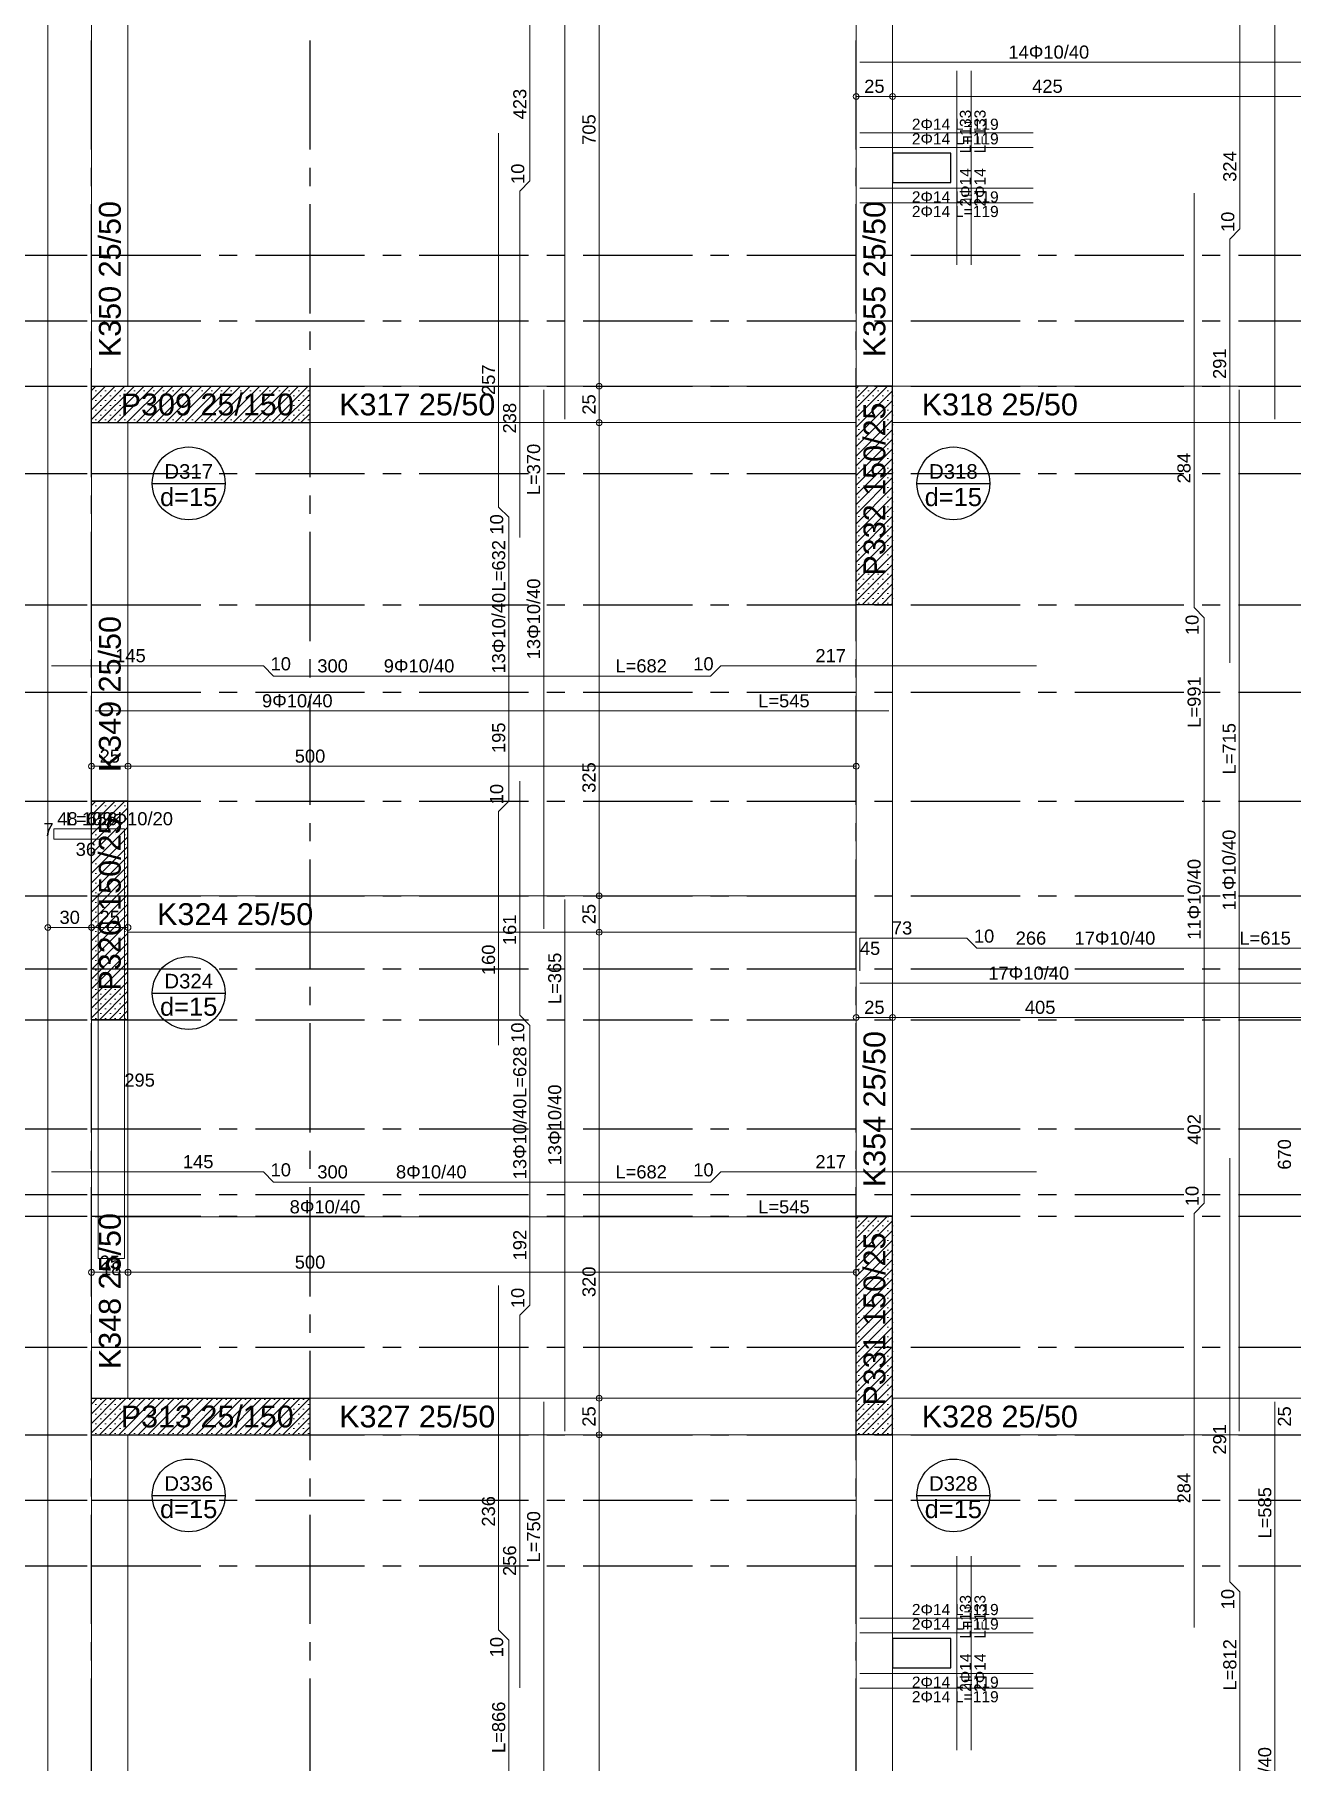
# Model space of a CAD drawing. Header units: millimetres. Extents: x 2232 to 85269, y -3593 to 5869.
# Drawn here: x 61005 to 61868, y 3523 to 4709 of the extents above; entities that cross this region are included whole.
import ezdxf

# ---------------------------------------------------------------- set-up
doc = ezdxf.new("R2010")
doc.units = ezdxf.units.MM
doc.linetypes.add('CENTER2', pattern=[112.5, 75, -12.5, 12.5, -12.5])
doc.linetypes.add('DASHDOT2', pattern=[12.7, 6.35, -3.175, 0, -3.175])
doc.layers.add('aks', color=251, linetype='DASHDOT2', lineweight=35)
for name, color, linetype in [('Donatı Topl. Uzun. Yazısı', 7, 'Continuous'), ('Donatı Uz. Yazısı', 7, 'Continuous'), ('Donatı Yazısı', 7, 'Continuous'), ('Donatı Çizgisi', 7, 'Continuous'), ('Döşeme', 7, 'Continuous'), ('Döşeme Boşluğu', 7, 'Continuous'), ('Kiriş', 7, 'Continuous'), ('Panel', 7, 'Continuous'), ('Standart', 7, 'Continuous'), ('Statik Döşeme Kenarı', 7, 'Continuous'), ('Ölçülendirme', 7, 'Continuous')]:
    doc.layers.add(name, color=color, linetype=linetype)
doc.styles.add('arial_1_18', font='arial.ttf', dxfattribs={"height": 0.2})
pattern_1 = [(45, (0, 0), (-3.314563, 3.314563), []), (45, (3.3146, 0), (-3.314563, 3.314563), [0, -4.6875])]

# ---------------------------------------------------------------- blocks, each defined once
blk = doc.blocks.new('IDE612Entity5186')
at = {"layer": 'Döşeme', "color": 117, "linetype": 'Continuous', "lineweight": -3}
blk.add_lwpolyline([(566.7, 763.3), (616.7, 763.3)], dxfattribs=at)
blk.add_circle((591.7, 763.3), 25, dxfattribs=at)
at = {"layer": 'Döşeme', "color": 178, "linetype": 'Continuous', "lineweight": -3, "style": 'arial_1_18'}
blk.add_text('D328', height=10, dxfattribs=at).set_placement((575, 766.5))
at = {"layer": 'Döşeme', "color": 164, "linetype": 'Continuous', "lineweight": -3, "style": 'arial_1_18'}
blk.add_text('d=15', height=12.5, dxfattribs=at).set_placement((572, 747.7))
blk = doc.blocks.new('IDE612Entity5191')
at = {"layer": 'Döşeme', "color": 117, "linetype": 'Continuous', "lineweight": -3}
blk.add_lwpolyline([(41.7, 763.3), (91.7, 763.3)], dxfattribs=at)
blk.add_circle((66.7, 763.3), 25, dxfattribs=at)
at = {"layer": 'Döşeme', "color": 178, "linetype": 'Continuous', "lineweight": -3, "style": 'arial_1_18'}
blk.add_text('D336', height=10, dxfattribs=at).set_placement((50, 766.5))
at = {"layer": 'Döşeme', "color": 164, "linetype": 'Continuous', "lineweight": -3, "style": 'arial_1_18'}
blk.add_text('d=15', height=12.5, dxfattribs=at).set_placement((47, 747.7))
blk = doc.blocks.new('IDE612Entity5264')
at = {"layer": 'aks', "color": 251, "linetype": 'CENTER2', "lineweight": -3}
blk.add_lwpolyline([(525, 0), (525, 2330)], dxfattribs=at)
blk = doc.blocks.new('IDE612Entity5269')
at = {"layer": 'aks', "color": 251, "linetype": 'CENTER2', "lineweight": -3}
blk.add_lwpolyline([(-528, 1240), (0, 1240)], dxfattribs=at)
blk = doc.blocks.new('IDE612Entity5271')
at = {"layer": 'aks', "color": 251, "linetype": 'CENTER2', "lineweight": -3}
blk.add_lwpolyline([(0, 1240), (3260, 1240)], dxfattribs=at)
blk = doc.blocks.new('IDE612Entity5276')
at = {"layer": 'aks', "color": 251, "linetype": 'CENTER2', "lineweight": -3}
blk.add_lwpolyline([(-528, 1090), (0, 1090)], dxfattribs=at)
blk = doc.blocks.new('IDE612Entity5278')
at = {"layer": 'aks', "color": 251, "linetype": 'CENTER2', "lineweight": -3}
blk.add_lwpolyline([(0, 1090), (3260, 1090)], dxfattribs=at)
blk = doc.blocks.new('IDE612Entity5283')
at = {"layer": 'aks', "color": 251, "linetype": 'CENTER2', "lineweight": -3}
blk.add_lwpolyline([(-528, 865), (0, 865)], dxfattribs=at)
blk = doc.blocks.new('IDE612Entity5285')
at = {"layer": 'aks', "color": 251, "linetype": 'CENTER2', "lineweight": -3}
blk.add_lwpolyline([(0, 865), (3260, 865)], dxfattribs=at)
blk = doc.blocks.new('IDE612Entity5290')
at = {"layer": 'aks', "color": 251, "linetype": 'CENTER2', "lineweight": -3}
blk.add_lwpolyline([(-528, 715), (0, 715)], dxfattribs=at)
blk = doc.blocks.new('IDE612Entity5292')
at = {"layer": 'aks', "color": 251, "linetype": 'CENTER2', "lineweight": -3}
blk.add_lwpolyline([(0, 715), (3260, 715)], dxfattribs=at)
blk = doc.blocks.new('IDE612Entity5297')
at = {"layer": 'aks', "color": 251, "linetype": 'CENTER2', "lineweight": -3}
blk.add_lwpolyline([(-528, 970), (0, 970)], dxfattribs=at)
blk = doc.blocks.new('IDE612Entity5299')
at = {"layer": 'aks', "color": 251, "linetype": 'CENTER2', "lineweight": -3}
blk.add_lwpolyline([(0, 970), (3260, 970)], dxfattribs=at)
blk = doc.blocks.new('IDE612Entity5304')
at = {"layer": 'aks', "color": 251, "linetype": 'CENTER2', "lineweight": -3}
blk.add_lwpolyline([(-528, 1125), (0, 1125)], dxfattribs=at)
blk = doc.blocks.new('IDE612Entity5306')
at = {"layer": 'aks', "color": 251, "linetype": 'CENTER2', "lineweight": -3}
blk.add_lwpolyline([(0, 1125), (3260, 1125)], dxfattribs=at)
blk = doc.blocks.new('IDE612Entity5311')
at = {"layer": 'aks', "color": 251, "linetype": 'CENTER2', "lineweight": -3}
blk.add_lwpolyline([(-528, 1015), (0, 1015)], dxfattribs=at)
blk = doc.blocks.new('IDE612Entity5313')
at = {"layer": 'aks', "color": 251, "linetype": 'CENTER2', "lineweight": -3}
blk.add_lwpolyline([(0, 1015), (3260, 1015)], dxfattribs=at)
blk = doc.blocks.new('IDE612Entity5318')
at = {"layer": 'aks', "color": 251, "linetype": 'CENTER2', "lineweight": -3}
blk.add_lwpolyline([(-528, 760), (0, 760)], dxfattribs=at)
blk = doc.blocks.new('IDE612Entity5320')
at = {"layer": 'aks', "color": 251, "linetype": 'CENTER2', "lineweight": -3}
blk.add_lwpolyline([(0, 760), (3260, 760)], dxfattribs=at)
blk = doc.blocks.new('IDE612Entity5327')
at = {"layer": 'aks', "color": 251, "linetype": 'CENTER2', "lineweight": -3}
blk.add_lwpolyline([(0, 0), (0, 2330)], dxfattribs=at)
blk = doc.blocks.new('IDE612Entity5334')
at = {"layer": 'aks', "color": 251, "linetype": 'CENTER2', "lineweight": -3}
blk.add_lwpolyline([(150, 0), (150, 2330)], dxfattribs=at)
blk = doc.blocks.new('IDE612Entity5339')
at = {"layer": 'aks', "color": 251, "linetype": 'CENTER2', "lineweight": -3}
blk.add_lwpolyline([(-528, 955), (0, 955)], dxfattribs=at)
blk = doc.blocks.new('IDE612Entity5341')
at = {"layer": 'aks', "color": 251, "linetype": 'CENTER2', "lineweight": -3}
blk.add_lwpolyline([(0, 955), (3260, 955)], dxfattribs=at)
blk = doc.blocks.new('IDE612Entity5346')
at = {"layer": 'aks', "color": 251, "linetype": 'CENTER2', "lineweight": -3}
blk.add_lwpolyline([(-528, 805), (0, 805)], dxfattribs=at)
blk = doc.blocks.new('IDE612Entity5348')
at = {"layer": 'aks', "color": 251, "linetype": 'CENTER2', "lineweight": -3}
blk.add_lwpolyline([(0, 805), (3260, 805)], dxfattribs=at)
blk = doc.blocks.new('IDE612Entity5416')
at = {"layer": 'aks', "color": 251, "linetype": 'CENTER2', "lineweight": -3}
blk.add_lwpolyline([(-528, 1375), (0, 1375)], dxfattribs=at)
blk = doc.blocks.new('IDE612Entity5418')
at = {"layer": 'aks', "color": 251, "linetype": 'CENTER2', "lineweight": -3}
blk.add_lwpolyline([(0, 1375), (3260, 1375)], dxfattribs=at)
blk = doc.blocks.new('IDE612Entity5423')
at = {"layer": 'aks', "color": 251, "linetype": 'CENTER2', "lineweight": -3}
blk.add_lwpolyline([(-528, 1525), (0, 1525)], dxfattribs=at)
blk = doc.blocks.new('IDE612Entity5425')
at = {"layer": 'aks', "color": 251, "linetype": 'CENTER2', "lineweight": -3}
blk.add_lwpolyline([(0, 1525), (3260, 1525)], dxfattribs=at)
blk = doc.blocks.new('IDE612Entity5430')
at = {"layer": 'aks', "color": 251, "linetype": 'CENTER2', "lineweight": -3}
blk.add_lwpolyline([(-528, 1315), (0, 1315)], dxfattribs=at)
blk = doc.blocks.new('IDE612Entity5432')
at = {"layer": 'aks', "color": 251, "linetype": 'CENTER2', "lineweight": -3}
blk.add_lwpolyline([(0, 1315), (3260, 1315)], dxfattribs=at)
blk = doc.blocks.new('IDE612Entity5437')
at = {"layer": 'aks', "color": 251, "linetype": 'CENTER2', "lineweight": -3}
blk.add_lwpolyline([(-528, 1570), (0, 1570)], dxfattribs=at)
blk = doc.blocks.new('IDE612Entity5439')
at = {"layer": 'aks', "color": 251, "linetype": 'CENTER2', "lineweight": -3}
blk.add_lwpolyline([(0, 1570), (3260, 1570)], dxfattribs=at)
blk = doc.blocks.new('IDE612Entity5444')
at = {"layer": 'aks', "color": 251, "linetype": 'CENTER2', "lineweight": -3}
blk.add_lwpolyline([(-528, 1465), (0, 1465)], dxfattribs=at)
blk = doc.blocks.new('IDE612Entity5446')
at = {"layer": 'aks', "color": 251, "linetype": 'CENTER2', "lineweight": -3}
blk.add_lwpolyline([(0, 1465), (3260, 1465)], dxfattribs=at)
blk = doc.blocks.new('IDE612Entity5451')
at = {"layer": 'aks', "color": 251, "linetype": 'CENTER2', "lineweight": -3}
blk.add_lwpolyline([(-528, 1615), (0, 1615)], dxfattribs=at)
blk = doc.blocks.new('IDE612Entity5453')
at = {"layer": 'aks', "color": 251, "linetype": 'CENTER2', "lineweight": -3}
blk.add_lwpolyline([(0, 1615), (3260, 1615)], dxfattribs=at)
blk = doc.blocks.new('IDE612Entity5563')
at = {"layer": 'aks', "color": 251, "linetype": 'CENTER2', "lineweight": -3}
blk.add_lwpolyline([(-528, 1175), (0, 1175)], dxfattribs=at)
blk = doc.blocks.new('IDE612Entity5565')
at = {"layer": 'aks', "color": 251, "linetype": 'CENTER2', "lineweight": -3}
blk.add_lwpolyline([(0, 1175), (3260, 1175)], dxfattribs=at)
blk = doc.blocks.new('IDE612Entity5637')
at = {"layer": 'Kiriş', "color": 4, "linetype": 'Continuous', "lineweight": 5}
blk.add_lwpolyline([(25, 1525), (25, 1955)], dxfattribs=at)
blk = doc.blocks.new('IDE612Entity5638')
at = {"layer": 'Kiriş', "color": 4, "linetype": 'Continuous', "lineweight": 5}
blk.add_lwpolyline([(0, 1525), (0, 1955)], dxfattribs=at)
blk = doc.blocks.new('IDE612Entity5639')
at = {"layer": 'Kiriş', "color": 159, "linetype": 'Continuous', "lineweight": 5, "style": 'arial_1_18'}
blk.add_text('K350 25/50', height=15, rotation=90, dxfattribs=at).set_placement((20, 1545))
blk = doc.blocks.new('IDE612Entity5640')
at = {"layer": 'Kiriş', "color": 4, "linetype": 'Continuous', "lineweight": 5}
blk.add_lwpolyline([(25, 375), (25, 805)], dxfattribs=at)
blk = doc.blocks.new('IDE612Entity5641')
at = {"layer": 'Kiriş', "color": 4, "linetype": 'Continuous', "lineweight": 5}
blk.add_lwpolyline([(0, 375), (0, 805)], dxfattribs=at)
blk = doc.blocks.new('IDE612Entity5736')
at = {"layer": 'Kiriş', "color": 4, "linetype": 'Continuous', "lineweight": 5}
blk.add_lwpolyline([(550, 1525), (550, 2050)], dxfattribs=at)
blk = doc.blocks.new('IDE612Entity5737')
at = {"layer": 'Kiriş', "color": 4, "linetype": 'Continuous', "lineweight": 5}
blk.add_lwpolyline([(525, 1525), (525, 2050)], dxfattribs=at)
blk = doc.blocks.new('IDE612Entity5738')
at = {"layer": 'Kiriş', "color": 159, "linetype": 'Continuous', "lineweight": 5, "style": 'arial_1_18'}
blk.add_text('K355 25/50', height=15, rotation=90, dxfattribs=at).set_placement((545, 1545))
blk = doc.blocks.new('IDE612Entity5739')
at = {"layer": 'Kiriş', "color": 4, "linetype": 'Continuous', "lineweight": 5}
blk.add_lwpolyline([(550, 280), (550, 805)], dxfattribs=at)
blk = doc.blocks.new('IDE612Entity5740')
at = {"layer": 'Kiriş', "color": 4, "linetype": 'Continuous', "lineweight": 5}
blk.add_lwpolyline([(525, 280), (525, 805)], dxfattribs=at)
blk = doc.blocks.new('IDE612Entity5790')
at = {"layer": 'Kiriş', "color": 4, "linetype": 'Continuous', "lineweight": 5}
blk.add_lwpolyline([(25, 1240), (25, 1500)], dxfattribs=at)
blk = doc.blocks.new('IDE612Entity5791')
at = {"layer": 'Kiriş', "color": 4, "linetype": 'Continuous', "lineweight": 5}
blk.add_lwpolyline([(0, 1240), (0, 1500)], dxfattribs=at)
blk = doc.blocks.new('IDE612Entity5792')
at = {"layer": 'Kiriş', "color": 159, "linetype": 'Continuous', "lineweight": 5, "style": 'arial_1_18'}
blk.add_text('K349 25/50', height=15, rotation=90, dxfattribs=at).set_placement((20, 1260))
blk = doc.blocks.new('IDE612Entity5793')
at = {"layer": 'Panel', "linetype": 'Continuous', "lineweight": 5}
h = blk.add_hatch(dxfattribs=at)
h.set_pattern_fill('SACNCR', color=163, scale=50, style=0)
h.set_pattern_definition(pattern_1)
h.paths.add_polyline_path([(0, 1525), (150, 1525), (150, 1500), (0, 1500)])
blk = doc.blocks.new('IDE612Entity5794')
at = {"layer": 'Panel', "color": 164, "linetype": 'Continuous', "lineweight": -3}
blk.add_lwpolyline([(0, 1500), (0, 1525)], dxfattribs=at)
blk = doc.blocks.new('IDE612Entity5795')
at = {"layer": 'Panel', "color": 164, "linetype": 'Continuous', "lineweight": -3}
blk.add_lwpolyline([(0, 1500), (150, 1500)], dxfattribs=at)
blk = doc.blocks.new('IDE612Entity5796')
at = {"layer": 'Panel', "color": 164, "linetype": 'Continuous', "lineweight": -3}
blk.add_lwpolyline([(150, 1500), (150, 1525)], dxfattribs=at)
blk = doc.blocks.new('IDE612Entity5797')
at = {"layer": 'Panel', "color": 164, "linetype": 'Continuous', "lineweight": -3}
blk.add_lwpolyline([(0, 1525), (150, 1525)], dxfattribs=at)
blk = doc.blocks.new('IDE612Entity5798')
at = {"layer": 'Panel', "color": 159, "linetype": 'Continuous', "lineweight": -3, "style": 'arial_1_18'}
blk.add_text('P309 25/150', height=15, dxfattribs=at).set_placement((20, 1505))
blk = doc.blocks.new('IDE612Entity5799')
at = {"layer": 'Kiriş', "color": 4, "linetype": 'Continuous', "lineweight": 5}
blk.add_lwpolyline([(150, 1500), (525, 1500)], dxfattribs=at)
blk = doc.blocks.new('IDE612Entity5800')
at = {"layer": 'Kiriş', "color": 4, "linetype": 'Continuous', "lineweight": 5}
blk.add_lwpolyline([(150, 1525), (525, 1525)], dxfattribs=at)
blk = doc.blocks.new('IDE612Entity5801')
at = {"layer": 'Kiriş', "color": 159, "linetype": 'Continuous', "lineweight": 5, "style": 'arial_1_18'}
blk.add_text('K317 25/50', height=15, dxfattribs=at).set_placement((170, 1505))
blk = doc.blocks.new('IDE612Entity5802')
at = {"layer": 'Döşeme', "color": 117, "linetype": 'Continuous', "lineweight": -3}
blk.add_lwpolyline([(41.7, 1458.3), (91.7, 1458.3)], dxfattribs=at)
blk.add_circle((66.7, 1458.3), 25, dxfattribs=at)
at = {"layer": 'Döşeme', "color": 178, "linetype": 'Continuous', "lineweight": -3, "style": 'arial_1_18'}
blk.add_text('D317', height=10, dxfattribs=at).set_placement((50, 1461.5))
at = {"layer": 'Döşeme', "color": 164, "linetype": 'Continuous', "lineweight": -3, "style": 'arial_1_18'}
blk.add_text('d=15', height=12.5, dxfattribs=at).set_placement((47, 1442.7))
blk = doc.blocks.new('IDE612Entity5803')
at = {"layer": 'Kiriş', "color": 4, "linetype": 'Continuous', "lineweight": 5}
blk.add_lwpolyline([(150, 805), (525, 805)], dxfattribs=at)
blk = doc.blocks.new('IDE612Entity5804')
at = {"layer": 'Kiriş', "color": 4, "linetype": 'Continuous', "lineweight": 5}
blk.add_lwpolyline([(150, 830), (525, 830)], dxfattribs=at)
blk = doc.blocks.new('IDE612Entity5805')
at = {"layer": 'Kiriş', "color": 159, "linetype": 'Continuous', "lineweight": 5, "style": 'arial_1_18'}
blk.add_text('K327 25/50', height=15, dxfattribs=at).set_placement((170, 810))
blk = doc.blocks.new('IDE612Entity5806')
at = {"layer": 'Panel', "linetype": 'Continuous', "lineweight": 5}
h = blk.add_hatch(dxfattribs=at)
h.set_pattern_fill('SACNCR', color=163, scale=50, style=0)
h.set_pattern_definition(pattern_1)
h.paths.add_polyline_path([(0, 830), (150, 830), (150, 805), (0, 805)])
blk = doc.blocks.new('IDE612Entity5807')
at = {"layer": 'Panel', "color": 164, "linetype": 'Continuous', "lineweight": -3}
blk.add_lwpolyline([(0, 805), (0, 830)], dxfattribs=at)
blk = doc.blocks.new('IDE612Entity5808')
at = {"layer": 'Panel', "color": 164, "linetype": 'Continuous', "lineweight": -3}
blk.add_lwpolyline([(0, 805), (150, 805)], dxfattribs=at)
blk = doc.blocks.new('IDE612Entity5809')
at = {"layer": 'Panel', "color": 164, "linetype": 'Continuous', "lineweight": -3}
blk.add_lwpolyline([(150, 805), (150, 830)], dxfattribs=at)
blk = doc.blocks.new('IDE612Entity5810')
at = {"layer": 'Panel', "color": 164, "linetype": 'Continuous', "lineweight": -3}
blk.add_lwpolyline([(0, 830), (150, 830)], dxfattribs=at)
blk = doc.blocks.new('IDE612Entity5811')
at = {"layer": 'Panel', "color": 159, "linetype": 'Continuous', "lineweight": -3, "style": 'arial_1_18'}
blk.add_text('P313 25/150', height=15, dxfattribs=at).set_placement((20, 810))
blk = doc.blocks.new('IDE612Entity5812')
at = {"layer": 'Kiriş', "color": 4, "linetype": 'Continuous', "lineweight": 5}
blk.add_lwpolyline([(25, 830), (25, 1090)], dxfattribs=at)
blk = doc.blocks.new('IDE612Entity5813')
at = {"layer": 'Kiriş', "color": 4, "linetype": 'Continuous', "lineweight": 5}
blk.add_lwpolyline([(0, 830), (0, 1090)], dxfattribs=at)
blk = doc.blocks.new('IDE612Entity5814')
at = {"layer": 'Kiriş', "color": 159, "linetype": 'Continuous', "lineweight": 5, "style": 'arial_1_18'}
blk.add_text('K348 25/50', height=15, rotation=90, dxfattribs=at).set_placement((20, 850))
blk = doc.blocks.new('IDE612Entity5815')
at = {"layer": 'Panel', "linetype": 'Continuous', "lineweight": 5}
h = blk.add_hatch(dxfattribs=at)
h.set_pattern_fill('SACNCR', color=163, scale=50, style=0)
h.set_pattern_definition(pattern_1)
h.paths.add_polyline_path([(0, 1090), (0, 1240), (25, 1240), (25, 1090)])
blk = doc.blocks.new('IDE612Entity5816')
at = {"layer": 'Panel', "color": 164, "linetype": 'Continuous', "lineweight": -3}
blk.add_lwpolyline([(25, 1090), (0, 1090)], dxfattribs=at)
blk = doc.blocks.new('IDE612Entity5817')
at = {"layer": 'Panel', "color": 164, "linetype": 'Continuous', "lineweight": -3}
blk.add_lwpolyline([(25, 1090), (25, 1240)], dxfattribs=at)
blk = doc.blocks.new('IDE612Entity5818')
at = {"layer": 'Panel', "color": 164, "linetype": 'Continuous', "lineweight": -3}
blk.add_lwpolyline([(25, 1240), (0, 1240)], dxfattribs=at)
blk = doc.blocks.new('IDE612Entity5819')
at = {"layer": 'Panel', "color": 164, "linetype": 'Continuous', "lineweight": -3}
blk.add_lwpolyline([(0, 1090), (0, 1240)], dxfattribs=at)
blk = doc.blocks.new('IDE612Entity5820')
at = {"layer": 'Panel', "color": 159, "linetype": 'Continuous', "lineweight": -3, "style": 'arial_1_18'}
blk.add_text('P326 150/25', height=15, rotation=90, dxfattribs=at).set_placement((20, 1110))
blk = doc.blocks.new('IDE612Entity5821')
at = {"layer": 'Kiriş', "color": 4, "linetype": 'Continuous', "lineweight": 5}
blk.add_lwpolyline([(25, 1150), (525, 1150)], dxfattribs=at)
blk = doc.blocks.new('IDE612Entity5822')
at = {"layer": 'Kiriş', "color": 4, "linetype": 'Continuous', "lineweight": 5}
blk.add_lwpolyline([(25, 1175), (525, 1175)], dxfattribs=at)
blk = doc.blocks.new('IDE612Entity5823')
at = {"layer": 'Kiriş', "color": 159, "linetype": 'Continuous', "lineweight": 5, "style": 'arial_1_18'}
blk.add_text('K324 25/50', height=15, dxfattribs=at).set_placement((45, 1155))
blk = doc.blocks.new('IDE612Entity5824')
at = {"layer": 'Döşeme', "color": 117, "linetype": 'Continuous', "lineweight": -3}
blk.add_lwpolyline([(41.7, 1108.3), (91.7, 1108.3)], dxfattribs=at)
blk.add_circle((66.7, 1108.3), 25, dxfattribs=at)
at = {"layer": 'Döşeme', "color": 178, "linetype": 'Continuous', "lineweight": -3, "style": 'arial_1_18'}
blk.add_text('D324', height=10, dxfattribs=at).set_placement((50, 1111.5))
at = {"layer": 'Döşeme', "color": 164, "linetype": 'Continuous', "lineweight": -3, "style": 'arial_1_18'}
blk.add_text('d=15', height=12.5, dxfattribs=at).set_placement((47, 1092.7))
blk = doc.blocks.new('IDE612Entity5859')
at = {"layer": 'Kiriş', "color": 4, "linetype": 'Continuous', "lineweight": 5}
blk.add_lwpolyline([(550, 805), (850, 805)], dxfattribs=at)
blk = doc.blocks.new('IDE612Entity5860')
at = {"layer": 'Kiriş', "color": 4, "linetype": 'Continuous', "lineweight": 5}
blk.add_lwpolyline([(550, 830), (850, 830)], dxfattribs=at)
blk = doc.blocks.new('IDE612Entity5861')
at = {"layer": 'Kiriş', "color": 159, "linetype": 'Continuous', "lineweight": 5, "style": 'arial_1_18'}
blk.add_text('K328 25/50', height=15, dxfattribs=at).set_placement((570, 810))
blk = doc.blocks.new('IDE612Entity5862')
at = {"layer": 'Panel', "linetype": 'Continuous', "lineweight": 5}
h = blk.add_hatch(dxfattribs=at)
h.set_pattern_fill('SACNCR', color=163, scale=50, style=0)
h.set_pattern_definition(pattern_1)
h.paths.add_polyline_path([(525, 805), (525, 955), (550, 955), (550, 805)])
blk = doc.blocks.new('IDE612Entity5863')
at = {"layer": 'Panel', "color": 164, "linetype": 'Continuous', "lineweight": -3}
blk.add_lwpolyline([(550, 805), (525, 805)], dxfattribs=at)
blk = doc.blocks.new('IDE612Entity5864')
at = {"layer": 'Panel', "color": 164, "linetype": 'Continuous', "lineweight": -3}
blk.add_lwpolyline([(550, 805), (550, 955)], dxfattribs=at)
blk = doc.blocks.new('IDE612Entity5865')
at = {"layer": 'Panel', "color": 164, "linetype": 'Continuous', "lineweight": -3}
blk.add_lwpolyline([(550, 955), (525, 955)], dxfattribs=at)
blk = doc.blocks.new('IDE612Entity5866')
at = {"layer": 'Panel', "color": 164, "linetype": 'Continuous', "lineweight": -3}
blk.add_lwpolyline([(525, 805), (525, 955)], dxfattribs=at)
blk = doc.blocks.new('IDE612Entity5867')
at = {"layer": 'Panel', "color": 159, "linetype": 'Continuous', "lineweight": -3, "style": 'arial_1_18'}
blk.add_text('P331 150/25', height=15, rotation=90, dxfattribs=at).set_placement((545, 825))
blk = doc.blocks.new('IDE612Entity5868')
at = {"layer": 'Kiriş', "color": 4, "linetype": 'Continuous', "lineweight": 5}
blk.add_lwpolyline([(550, 955), (550, 1375)], dxfattribs=at)
blk = doc.blocks.new('IDE612Entity5869')
at = {"layer": 'Kiriş', "color": 4, "linetype": 'Continuous', "lineweight": 5}
blk.add_lwpolyline([(525, 955), (525, 1150)], dxfattribs=at)
blk = doc.blocks.new('IDE612Entity5870')
at = {"layer": 'Kiriş', "color": 4, "linetype": 'Continuous', "lineweight": 5}
blk.add_lwpolyline([(525, 1175), (525, 1375)], dxfattribs=at)
blk = doc.blocks.new('IDE612Entity5871')
at = {"layer": 'Kiriş', "color": 159, "linetype": 'Continuous', "lineweight": 5, "style": 'arial_1_18'}
blk.add_text('K354 25/50', height=15, rotation=90, dxfattribs=at).set_placement((545, 975))
blk = doc.blocks.new('IDE612Entity5872')
at = {"layer": 'Panel', "linetype": 'Continuous', "lineweight": 5}
h = blk.add_hatch(dxfattribs=at)
h.set_pattern_fill('SACNCR', color=163, scale=50, style=0)
h.set_pattern_definition(pattern_1)
h.paths.add_polyline_path([(525, 1375), (525, 1525), (550, 1525), (550, 1375)])
blk = doc.blocks.new('IDE612Entity5873')
at = {"layer": 'Panel', "color": 164, "linetype": 'Continuous', "lineweight": -3}
blk.add_lwpolyline([(550, 1375), (525, 1375)], dxfattribs=at)
blk = doc.blocks.new('IDE612Entity5874')
at = {"layer": 'Panel', "color": 164, "linetype": 'Continuous', "lineweight": -3}
blk.add_lwpolyline([(550, 1375), (550, 1525)], dxfattribs=at)
blk = doc.blocks.new('IDE612Entity5875')
at = {"layer": 'Panel', "color": 164, "linetype": 'Continuous', "lineweight": -3}
blk.add_lwpolyline([(550, 1525), (525, 1525)], dxfattribs=at)
blk = doc.blocks.new('IDE612Entity5876')
at = {"layer": 'Panel', "color": 164, "linetype": 'Continuous', "lineweight": -3}
blk.add_lwpolyline([(525, 1375), (525, 1525)], dxfattribs=at)
blk = doc.blocks.new('IDE612Entity5877')
at = {"layer": 'Panel', "color": 159, "linetype": 'Continuous', "lineweight": -3, "style": 'arial_1_18'}
blk.add_text('P332 150/25', height=15, rotation=90, dxfattribs=at).set_placement((545, 1395))
blk = doc.blocks.new('IDE612Entity5878')
at = {"layer": 'Kiriş', "color": 4, "linetype": 'Continuous', "lineweight": 5}
blk.add_lwpolyline([(550, 1500), (850, 1500)], dxfattribs=at)
blk = doc.blocks.new('IDE612Entity5879')
at = {"layer": 'Kiriş', "color": 4, "linetype": 'Continuous', "lineweight": 5}
blk.add_lwpolyline([(550, 1525), (850, 1525)], dxfattribs=at)
blk = doc.blocks.new('IDE612Entity5880')
at = {"layer": 'Kiriş', "color": 159, "linetype": 'Continuous', "lineweight": 5, "style": 'arial_1_18'}
blk.add_text('K318 25/50', height=15, dxfattribs=at).set_placement((570, 1505))
blk = doc.blocks.new('IDE612Entity5881')
at = {"layer": 'Döşeme', "color": 117, "linetype": 'Continuous', "lineweight": -3}
blk.add_lwpolyline([(566.7, 1458.3), (616.7, 1458.3)], dxfattribs=at)
blk.add_circle((591.7, 1458.3), 25, dxfattribs=at)
at = {"layer": 'Döşeme', "color": 178, "linetype": 'Continuous', "lineweight": -3, "style": 'arial_1_18'}
blk.add_text('D318', height=10, dxfattribs=at).set_placement((575, 1461.5))
at = {"layer": 'Döşeme', "color": 164, "linetype": 'Continuous', "lineweight": -3, "style": 'arial_1_18'}
blk.add_text('d=15', height=12.5, dxfattribs=at).set_placement((572, 1442.7))
blk = doc.blocks.new('IDE612Entity6118')
at = {"layer": 'Statik Döşeme Kenarı', "color": 1, "linetype": 'Continuous', "lineweight": 5}
blk.add_lwpolyline([(-30, 75), (-30, 2285)], dxfattribs=at)
blk = doc.blocks.new('IDE612Entity6219')
at = {"layer": 'Döşeme Boşluğu', "color": 8, "linetype": 'Continuous', "lineweight": -3}
blk.add_lwpolyline([(550, 1665), (590, 1665)], dxfattribs=at)
blk = doc.blocks.new('IDE612Entity6220')
at = {"layer": 'Döşeme Boşluğu', "color": 8, "linetype": 'Continuous', "lineweight": -3}
blk.add_lwpolyline([(590, 1665), (590, 1685)], dxfattribs=at)
blk = doc.blocks.new('IDE612Entity6221')
at = {"layer": 'Döşeme Boşluğu', "color": 8, "linetype": 'Continuous', "lineweight": -3}
blk.add_lwpolyline([(590, 1685), (550, 1685)], dxfattribs=at)
blk = doc.blocks.new('IDE612Entity6222')
at = {"layer": 'Döşeme Boşluğu', "color": 8, "linetype": 'Continuous', "lineweight": -3}
blk.add_lwpolyline([(550, 1685), (550, 1665)], dxfattribs=at)
blk = doc.blocks.new('IDE612Entity6223')
at = {"layer": 'Donatı Çizgisi', "color": 5, "linetype": 'Continuous', "lineweight": 5}
blk.add_lwpolyline([(527.5, 1689), (646.6, 1689)], dxfattribs=at)
at = {"layer": 'Donatı Topl. Uzun. Yazısı', "color": 1, "linetype": 'Continuous', "lineweight": 5, "style": 'arial_1_18'}
blk.add_text('L=119', height=7.65, dxfattribs=at).set_placement((592.8, 1691.1))
at = {"layer": 'Donatı Yazısı', "color": 5, "linetype": 'Continuous', "lineweight": 5, "style": 'arial_1_18'}
blk.add_text('2Φ14', height=7.65, dxfattribs=at).set_placement((563.2, 1691.1))
blk = doc.blocks.new('IDE612Entity6224')
at = {"layer": 'Donatı Çizgisi', "color": 5, "linetype": 'Continuous', "lineweight": 5}
blk.add_lwpolyline([(527.5, 1699), (646.6, 1699)], dxfattribs=at)
at = {"layer": 'Donatı Topl. Uzun. Yazısı', "color": 1, "linetype": 'Continuous', "lineweight": 5, "style": 'arial_1_18'}
blk.add_text('L=119', height=7.65, dxfattribs=at).set_placement((592.8, 1701.1))
at = {"layer": 'Donatı Yazısı', "color": 5, "linetype": 'Continuous', "lineweight": 5, "style": 'arial_1_18'}
blk.add_text('2Φ14', height=7.65, dxfattribs=at).set_placement((563.2, 1701.1))
blk = doc.blocks.new('IDE612Entity6225')
at = {"layer": 'Donatı Çizgisi', "color": 5, "linetype": 'Continuous', "lineweight": 5}
blk.add_lwpolyline([(594, 1608.4), (594, 1741.6)], dxfattribs=at)
at = {"layer": 'Donatı Topl. Uzun. Yazısı', "color": 1, "linetype": 'Continuous', "lineweight": 5, "style": 'arial_1_18'}
blk.add_text('L=133', height=7.65, rotation=90, dxfattribs=at).set_placement((603.8, 1684.9))
at = {"layer": 'Donatı Yazısı', "color": 5, "linetype": 'Continuous', "lineweight": 5, "style": 'arial_1_18'}
blk.add_text('2Φ14', height=7.65, rotation=90, dxfattribs=at).set_placement((603.8, 1648.4))
blk = doc.blocks.new('IDE612Entity6226')
at = {"layer": 'Donatı Çizgisi', "color": 5, "linetype": 'Continuous', "lineweight": 5}
blk.add_lwpolyline([(604, 1608.4), (604, 1741.6)], dxfattribs=at)
at = {"layer": 'Donatı Topl. Uzun. Yazısı', "color": 1, "linetype": 'Continuous', "lineweight": 5, "style": 'arial_1_18'}
blk.add_text('L=133', height=7.65, rotation=90, dxfattribs=at).set_placement((613.8, 1684.9))
at = {"layer": 'Donatı Yazısı', "color": 5, "linetype": 'Continuous', "lineweight": 5, "style": 'arial_1_18'}
blk.add_text('2Φ14', height=7.65, rotation=90, dxfattribs=at).set_placement((613.8, 1648.4))
blk = doc.blocks.new('IDE612Entity6227')
at = {"layer": 'Donatı Çizgisi', "color": 5, "linetype": 'Continuous', "lineweight": 5}
blk.add_lwpolyline([(527.5, 1661), (646.6, 1661)], dxfattribs=at)
at = {"layer": 'Donatı Topl. Uzun. Yazısı', "color": 1, "linetype": 'Continuous', "lineweight": 5, "style": 'arial_1_18'}
blk.add_text('L=119', height=7.65, dxfattribs=at).set_placement((592.8, 1651.2))
at = {"layer": 'Donatı Yazısı', "color": 5, "linetype": 'Continuous', "lineweight": 5, "style": 'arial_1_18'}
blk.add_text('2Φ14', height=7.65, dxfattribs=at).set_placement((563.2, 1651.2))
blk = doc.blocks.new('IDE612Entity6228')
at = {"layer": 'Donatı Çizgisi', "color": 5, "linetype": 'Continuous', "lineweight": 5}
blk.add_lwpolyline([(527.5, 1651), (646.6, 1651)], dxfattribs=at)
at = {"layer": 'Donatı Topl. Uzun. Yazısı', "color": 1, "linetype": 'Continuous', "lineweight": 5, "style": 'arial_1_18'}
blk.add_text('L=119', height=7.65, dxfattribs=at).set_placement((592.8, 1641.2))
at = {"layer": 'Donatı Yazısı', "color": 5, "linetype": 'Continuous', "lineweight": 5, "style": 'arial_1_18'}
blk.add_text('2Φ14', height=7.65, dxfattribs=at).set_placement((563.2, 1641.2))
blk = doc.blocks.new('IDE612Entity6239')
at = {"layer": 'Döşeme Boşluğu', "color": 8, "linetype": 'Continuous', "lineweight": -3}
blk.add_lwpolyline([(590, 645), (590, 665)], dxfattribs=at)
blk = doc.blocks.new('IDE612Entity6240')
at = {"layer": 'Döşeme Boşluğu', "color": 8, "linetype": 'Continuous', "lineweight": -3}
blk.add_lwpolyline([(590, 665), (550, 665)], dxfattribs=at)
blk = doc.blocks.new('IDE612Entity6241')
at = {"layer": 'Döşeme Boşluğu', "color": 8, "linetype": 'Continuous', "lineweight": -3}
blk.add_lwpolyline([(550, 665), (550, 645)], dxfattribs=at)
blk = doc.blocks.new('IDE612Entity6242')
at = {"layer": 'Döşeme Boşluğu', "color": 8, "linetype": 'Continuous', "lineweight": -3}
blk.add_lwpolyline([(550, 645), (590, 645)], dxfattribs=at)
blk = doc.blocks.new('IDE612Entity6243')
at = {"layer": 'Donatı Çizgisi', "color": 5, "linetype": 'Continuous', "lineweight": 5}
blk.add_lwpolyline([(527.5, 669), (646.6, 669)], dxfattribs=at)
at = {"layer": 'Donatı Topl. Uzun. Yazısı', "color": 1, "linetype": 'Continuous', "lineweight": 5, "style": 'arial_1_18'}
blk.add_text('L=119', height=7.65, dxfattribs=at).set_placement((592.8, 671.1))
at = {"layer": 'Donatı Yazısı', "color": 5, "linetype": 'Continuous', "lineweight": 5, "style": 'arial_1_18'}
blk.add_text('2Φ14', height=7.65, dxfattribs=at).set_placement((563.2, 671.1))
blk = doc.blocks.new('IDE612Entity6244')
at = {"layer": 'Donatı Çizgisi', "color": 5, "linetype": 'Continuous', "lineweight": 5}
blk.add_lwpolyline([(527.5, 679), (646.6, 679)], dxfattribs=at)
at = {"layer": 'Donatı Topl. Uzun. Yazısı', "color": 1, "linetype": 'Continuous', "lineweight": 5, "style": 'arial_1_18'}
blk.add_text('L=119', height=7.65, dxfattribs=at).set_placement((592.8, 681.1))
at = {"layer": 'Donatı Yazısı', "color": 5, "linetype": 'Continuous', "lineweight": 5, "style": 'arial_1_18'}
blk.add_text('2Φ14', height=7.65, dxfattribs=at).set_placement((563.2, 681.1))
blk = doc.blocks.new('IDE612Entity6245')
at = {"layer": 'Donatı Çizgisi', "color": 5, "linetype": 'Continuous', "lineweight": 5}
blk.add_lwpolyline([(594, 588.4), (594, 721.6)], dxfattribs=at)
at = {"layer": 'Donatı Topl. Uzun. Yazısı', "color": 1, "linetype": 'Continuous', "lineweight": 5, "style": 'arial_1_18'}
blk.add_text('L=133', height=7.65, rotation=90, dxfattribs=at).set_placement((603.8, 664.9))
at = {"layer": 'Donatı Yazısı', "color": 5, "linetype": 'Continuous', "lineweight": 5, "style": 'arial_1_18'}
blk.add_text('2Φ14', height=7.65, rotation=90, dxfattribs=at).set_placement((603.8, 628.4))
blk = doc.blocks.new('IDE612Entity6246')
at = {"layer": 'Donatı Çizgisi', "color": 5, "linetype": 'Continuous', "lineweight": 5}
blk.add_lwpolyline([(604, 588.4), (604, 721.6)], dxfattribs=at)
at = {"layer": 'Donatı Topl. Uzun. Yazısı', "color": 1, "linetype": 'Continuous', "lineweight": 5, "style": 'arial_1_18'}
blk.add_text('L=133', height=7.65, rotation=90, dxfattribs=at).set_placement((613.8, 664.9))
at = {"layer": 'Donatı Yazısı', "color": 5, "linetype": 'Continuous', "lineweight": 5, "style": 'arial_1_18'}
blk.add_text('2Φ14', height=7.65, rotation=90, dxfattribs=at).set_placement((613.8, 628.4))
blk = doc.blocks.new('IDE612Entity6247')
at = {"layer": 'Donatı Çizgisi', "color": 5, "linetype": 'Continuous', "lineweight": 5}
blk.add_lwpolyline([(527.5, 641), (646.6, 641)], dxfattribs=at)
at = {"layer": 'Donatı Topl. Uzun. Yazısı', "color": 1, "linetype": 'Continuous', "lineweight": 5, "style": 'arial_1_18'}
blk.add_text('L=119', height=7.65, dxfattribs=at).set_placement((592.8, 631.2))
at = {"layer": 'Donatı Yazısı', "color": 5, "linetype": 'Continuous', "lineweight": 5, "style": 'arial_1_18'}
blk.add_text('2Φ14', height=7.65, dxfattribs=at).set_placement((563.2, 631.2))
blk = doc.blocks.new('IDE612Entity6248')
at = {"layer": 'Donatı Çizgisi', "color": 5, "linetype": 'Continuous', "lineweight": 5}
blk.add_lwpolyline([(527.5, 631), (646.6, 631)], dxfattribs=at)
at = {"layer": 'Donatı Topl. Uzun. Yazısı', "color": 1, "linetype": 'Continuous', "lineweight": 5, "style": 'arial_1_18'}
blk.add_text('L=119', height=7.65, dxfattribs=at).set_placement((592.8, 621.2))
at = {"layer": 'Donatı Yazısı', "color": 5, "linetype": 'Continuous', "lineweight": 5, "style": 'arial_1_18'}
blk.add_text('2Φ14', height=7.65, dxfattribs=at).set_placement((563.2, 621.2))
blk = doc.blocks.new('IDE612Entity6497')
at = {"layer": 'Donatı Çizgisi', "color": 5, "linetype": 'Continuous', "lineweight": 5}
for points in [[(325, 1502.5), (325, 2252.5)], [(301, 1666), (301, 2089)], [(812.5, 1502.5), (812.5, 2087.5)], [(788.5, 1633), (788.5, 1957)], [(527.5, 1747.5), (997.5, 1747.5)], [(279.5, 1442), (279.5, 1698.7)], [(294, 1659), (301, 1666)], [(294, 1421.2), (294, 1659)], [(757, 1373), (757, 1657.5)], [(781.5, 1626), (788.5, 1633)], [(781.5, 1335), (781.5, 1626)], [(310.5, 1152.5), (310.5, 1522.5)], [(788, 807.5), (788, 1522.5)], [(286.5, 1435), (279.5, 1442)], [(286.5, 1240), (286.5, 1435)], [(764, 1366), (757, 1373)], [(764, 964), (764, 1366)], [(-27.5, 1333), (118, 1333)], [(118, 1333), (125, 1326)], [(425, 1326), (432, 1333)], [(432, 1333), (648.8, 1333)], [(125, 1326), (425, 1326)], [(2.5, 1302), (547.5, 1302)], [(294, 1093), (294, 1253.7)], [(279.5, 1233), (286.5, 1240)], [(279.5, 1072.5), (279.5, 1233)], [(-26, 1214), (-26, 1221)], [(-26, 1221), (22.5, 1221)], [(10.4, 1214), (-26, 1214)], [(22.5, 1221), (22.5, 926)], [(4.5, 926), (4.5, 1176.7)], [(325, 807.5), (325, 1172.5)], [(527.5, 1123.5), (527.5, 1146)], [(527.5, 1146), (600.9, 1146)], [(600.9, 1146), (607.9, 1139)], [(607.9, 1139), (874, 1139)], [(527.5, 1115), (977.5, 1115)], [(301, 1086), (294, 1093)], [(301, 894), (301, 1086)], [(-27.5, 985.5), (118, 985.5)], [(118, 985.5), (125, 978.5)], [(425, 978.5), (432, 985.5)], [(432, 985.5), (648.8, 985.5)], [(781.5, 704), (781.5, 995)], [(125, 978.5), (425, 978.5)], [(757, 957), (764, 964)], [(2.5, 954.5), (547.5, 954.5)], [(757, 672.5), (757, 957)], [(22.5, 926), (4.5, 926)], [(279.5, 671), (279.5, 907.5)], [(294, 887), (301, 894)], [(294, 631.2), (294, 887)], [(310.5, 77.5), (310.5, 827.5)], [(812.5, 242.5), (812.5, 827.5)], [(788.5, 697), (781.5, 704)], [(788.5, 373), (788.5, 697)], [(286.5, 664), (279.5, 671)], [(286.5, 241), (286.5, 664)]]:
    blk.add_lwpolyline(points, dxfattribs=at)
at = {"layer": 'Donatı Topl. Uzun. Yazısı', "color": 1, "linetype": 'Continuous', "lineweight": 5, "style": 'arial_1_18'}
for s, p in [('L=370', (308, 1450.2)), ('L=632', (284, 1384.1)), ('L=991', (761.5, 1290.5)), ('L=715', (785.5, 1258.4)), ('L=365', (322.5, 1100.7)), ('L=628', (298.5, 1036.3)), ('L=585', (810, 733.7)), ('L=750', (308, 717.2)), ('L=812', (786, 629.3)), ('L=866', (284, 586.4))]:
    blk.add_text(s, height=9, rotation=90, dxfattribs=at).set_placement(p)
for s, p in [('L=682', (359.7, 1328.5)), ('L=545', (457.7, 1304.5)), ('L=656', (-17.7, 1223.5)), ('L=615', (788.1, 1141.5)), ('L=682', (359.7, 981)), ('L=545', (457.7, 957))]:
    blk.add_text(s, height=9, dxfattribs=at).set_placement(p)
at = {"layer": 'Donatı Uz. Yazısı', "color": 5, "linetype": 'Continuous', "lineweight": 5, "style": 'arial_1_18'}
for s, p in [('423', (298.5, 1708.3)), ('324', (786, 1665.4)), ('10', (297.1, 1663.9)), ('10', (784.6, 1630.9)), ('291', (779, 1530)), ('257', (277, 1519)), ('238', (291.5, 1492.6)), ('284', (754.5, 1458.3)), ('10', (282.6, 1423.1)), ('10', (760.1, 1354.1)), ('195', (284, 1273.1)), ('10', (282.6, 1237.9)), ('161', (291.5, 1141.2)), ('160', (277, 1120.6)), ('10', (297.1, 1074.1)), ('402', (761.5, 1004.2)), ('10', (760.1, 961.9)), ('192', (298.5, 924.7)), ('10', (297.1, 891.9)), ('291', (779, 791.3)), ('284', (754.5, 757.8)), ('236', (277, 741.9)), ('256', (291.5, 708)), ('10', (784.6, 685.1)), ('10', (282.6, 652.1))]:
    blk.add_text(s, height=9, rotation=90, dxfattribs=at).set_placement(p)
for s, p in [('145', (16.2, 1335.5)), ('217', (497, 1335.5)), ('10', (122.9, 1329.9)), ('300', (155, 1328.5)), ('10', (413.1, 1329.9)), ('7', (-33, 1216.1)), ('48', (-23.6, 1223.5)), ('36', (-10.9, 1202.5)), ('73', (549.5, 1148.5)), ('10', (605.8, 1142.9)), ('266', (634.5, 1141.5)), ('45', (527.5, 1134.5)), ('295', (22.5, 1044)), ('145', (62.7, 988)), ('217', (497, 988)), ('10', (122.9, 982.4)), ('300', (155, 981)), ('10', (413.1, 982.4)), ('18', (6.5, 914.5))]:
    blk.add_text(s, height=9, dxfattribs=at).set_placement(p)
at = {"layer": 'Donatı Yazısı', "color": 5, "linetype": 'Continuous', "lineweight": 5, "style": 'arial_1_18'}
for s, p in [('14Φ10/40', (629.5, 1750)), ('9Φ10/40', (200.6, 1328.5)), ('9Φ10/40', (117, 1304.5)), ('109Φ10/20', (-6.6, 1223.5)), ('17Φ10/40', (674.9, 1141.5)), ('17Φ10/40', (615.7, 1117.5)), ('8Φ10/40', (209, 981)), ('8Φ10/40', (136, 957))]:
    blk.add_text(s, height=9, dxfattribs=at).set_placement(p)
for s, p in [('13Φ10/40', (308, 1337.5)), ('13Φ10/40', (284, 1327.7)), ('11Φ10/40', (785.5, 1165)), ('11Φ10/40', (761.5, 1144.9)), ('13Φ10/40', (322.5, 990)), ('13Φ10/40', (298.5, 980.4)), ('11Φ10/40', (810, 535))]:
    blk.add_text(s, height=9, rotation=90, dxfattribs=at).set_placement(p)
blk = doc.blocks.new('IDE612Entity6498')
at = {"layer": 'Ölçülendirme', "color": 1, "linetype": 'Continuous', "lineweight": 5}
for points in [[(348.5, 1500), (348.5, 2230)], [(525, 1724), (975, 1724)], [(348.5, 1150), (348.5, 1500)], [(0, 1264), (525, 1264)], [(-30, 1153.3), (25, 1153.3)], [(348.5, 805), (348.5, 1150)], [(525, 1091.5), (955, 1091.5)], [(0, 916.5), (525, 916.5)], [(348.5, 75), (348.5, 805)]]:
    blk.add_lwpolyline(points, dxfattribs=at)
for centre in [(525, 1724), (550, 1724), (348.5, 1525), (348.5, 1500), (348.5, 1500), (0, 1264), (25, 1264), (525, 1264), (348.5, 1175), (-30, 1153.3), (0, 1153.3), (25, 1153.3), (348.5, 1150), (348.5, 1150), (525, 1091.5), (550, 1091.5), (0, 916.5), (25, 916.5), (525, 916.5), (348.5, 830), (348.5, 805), (348.5, 805)]:
    blk.add_circle(centre, 2, dxfattribs=at)
at = {"layer": 'Ölçülendirme', "color": 1, "linetype": 'Continuous', "lineweight": 5, "style": 'arial_1_18'}
for s, p in [('25', (530.5, 1726.5)), ('425', (645.8, 1726.5)), ('25', (5.5, 1266.5)), ('500', (139.5, 1266.5)), ('30', (-22, 1155.8)), ('25', (5.5, 1155.8)), ('25', (530.5, 1094)), ('405', (640.8, 1094)), ('25', (5.5, 919)), ('500', (139.5, 919))]:
    blk.add_text(s, height=9, dxfattribs=at).set_placement(p)
for s, p in [('705', (346, 1690.8)), ('25', (346, 1505.5)), ('325', (346, 1245.8)), ('25', (346, 1155.5)), ('670', (823.5, 987)), ('320', (346, 899.5)), ('25', (346, 810.5)), ('25', (823.5, 810.5))]:
    blk.add_text(s, height=9, rotation=90, dxfattribs=at).set_placement(p)

msp = doc.modelspace()

# ---------------------------------------------------------------- block references
at = {"layer": 'aks'}
for name in ['IDE612Entity5327', 'IDE612Entity5334', 'IDE612Entity5264', 'IDE612Entity5451', 'IDE612Entity5453', 'IDE612Entity5437', 'IDE612Entity5439', 'IDE612Entity5423', 'IDE612Entity5425', 'IDE612Entity5444', 'IDE612Entity5446', 'IDE612Entity5416', 'IDE612Entity5418', 'IDE612Entity5430', 'IDE612Entity5432', 'IDE612Entity5269', 'IDE612Entity5271', 'IDE612Entity5563', 'IDE612Entity5565', 'IDE612Entity5304', 'IDE612Entity5306', 'IDE612Entity5276', 'IDE612Entity5278', 'IDE612Entity5311', 'IDE612Entity5313', 'IDE612Entity5297', 'IDE612Entity5299', 'IDE612Entity5339', 'IDE612Entity5341', 'IDE612Entity5283', 'IDE612Entity5285', 'IDE612Entity5346', 'IDE612Entity5348', 'IDE612Entity5318', 'IDE612Entity5320', 'IDE612Entity5290', 'IDE612Entity5292']:
    msp.add_blockref(name, (61044.6, 2942.9), dxfattribs=at)
at = {"layer": 'Döşeme'}
for name in ['IDE612Entity5802', 'IDE612Entity5881', 'IDE612Entity5824', 'IDE612Entity5191', 'IDE612Entity5186']:
    msp.add_blockref(name, (61044.6, 2942.9), dxfattribs=at)
at = {"layer": 'Döşeme Boşluğu'}
for name in ['IDE612Entity6221', 'IDE612Entity6222', 'IDE612Entity6220', 'IDE612Entity6219', 'IDE612Entity6240', 'IDE612Entity6241', 'IDE612Entity6239', 'IDE612Entity6242']:
    msp.add_blockref(name, (61044.6, 2942.9), dxfattribs=at)
at = {"layer": 'Kiriş'}
for name in ['IDE612Entity5737', 'IDE612Entity5736', 'IDE612Entity5638', 'IDE612Entity5637', 'IDE612Entity5639', 'IDE612Entity5738', 'IDE612Entity5800', 'IDE612Entity5801', 'IDE612Entity5879', 'IDE612Entity5880', 'IDE612Entity5791', 'IDE612Entity5790', 'IDE612Entity5799', 'IDE612Entity5878', 'IDE612Entity5870', 'IDE612Entity5868', 'IDE612Entity5792', 'IDE612Entity5822', 'IDE612Entity5823', 'IDE612Entity5821', 'IDE612Entity5869', 'IDE612Entity5813', 'IDE612Entity5812', 'IDE612Entity5871', 'IDE612Entity5814', 'IDE612Entity5804', 'IDE612Entity5860', 'IDE612Entity5805', 'IDE612Entity5861', 'IDE612Entity5641', 'IDE612Entity5640', 'IDE612Entity5803', 'IDE612Entity5740', 'IDE612Entity5739', 'IDE612Entity5859']:
    msp.add_blockref(name, (61044.6, 2942.9), dxfattribs=at)
at = {"layer": 'Panel'}
for name in ['IDE612Entity5793', 'IDE612Entity5794', 'IDE612Entity5797', 'IDE612Entity5798', 'IDE612Entity5796', 'IDE612Entity5872', 'IDE612Entity5875', 'IDE612Entity5876', 'IDE612Entity5874', 'IDE612Entity5877', 'IDE612Entity5795', 'IDE612Entity5873', 'IDE612Entity5815', 'IDE612Entity5818', 'IDE612Entity5819', 'IDE612Entity5817', 'IDE612Entity5820', 'IDE612Entity5816', 'IDE612Entity5862', 'IDE612Entity5865', 'IDE612Entity5866', 'IDE612Entity5864', 'IDE612Entity5867', 'IDE612Entity5806', 'IDE612Entity5807', 'IDE612Entity5810', 'IDE612Entity5809', 'IDE612Entity5811', 'IDE612Entity5808', 'IDE612Entity5863']:
    msp.add_blockref(name, (61044.6, 2942.9), dxfattribs=at)
at = {"layer": 'Standart'}
for name in ['IDE612Entity6497', 'IDE612Entity6498', 'IDE612Entity6225', 'IDE612Entity6226', 'IDE612Entity6224', 'IDE612Entity6223', 'IDE612Entity6227', 'IDE612Entity6228', 'IDE612Entity6245', 'IDE612Entity6246', 'IDE612Entity6244', 'IDE612Entity6243', 'IDE612Entity6247', 'IDE612Entity6248']:
    msp.add_blockref(name, (61044.6, 2942.9), dxfattribs=at)
at = {"layer": 'Statik Döşeme Kenarı'}
msp.add_blockref('IDE612Entity6118', (61044.6, 2942.9), dxfattribs=at)

doc.saveas('drawing.dxf')
